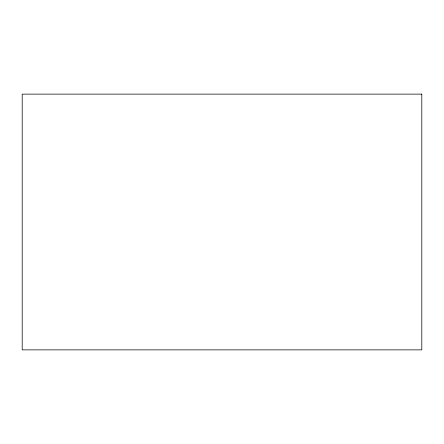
<?xml version="1.0" encoding="UTF-8"?>
<svg xmlns="http://www.w3.org/2000/svg" width="444" height="444" viewBox="0 0 444 444"><rect width="100%" height="100%" fill="white"/><g stroke="black" fill="none" stroke-linecap="round" stroke-linejoin="round"><path stroke-width="0.67" d="M421.8 94.128L22.2 94.128L22.2 349.872L421.8 349.872L421.8 94.128"/></g></svg>
